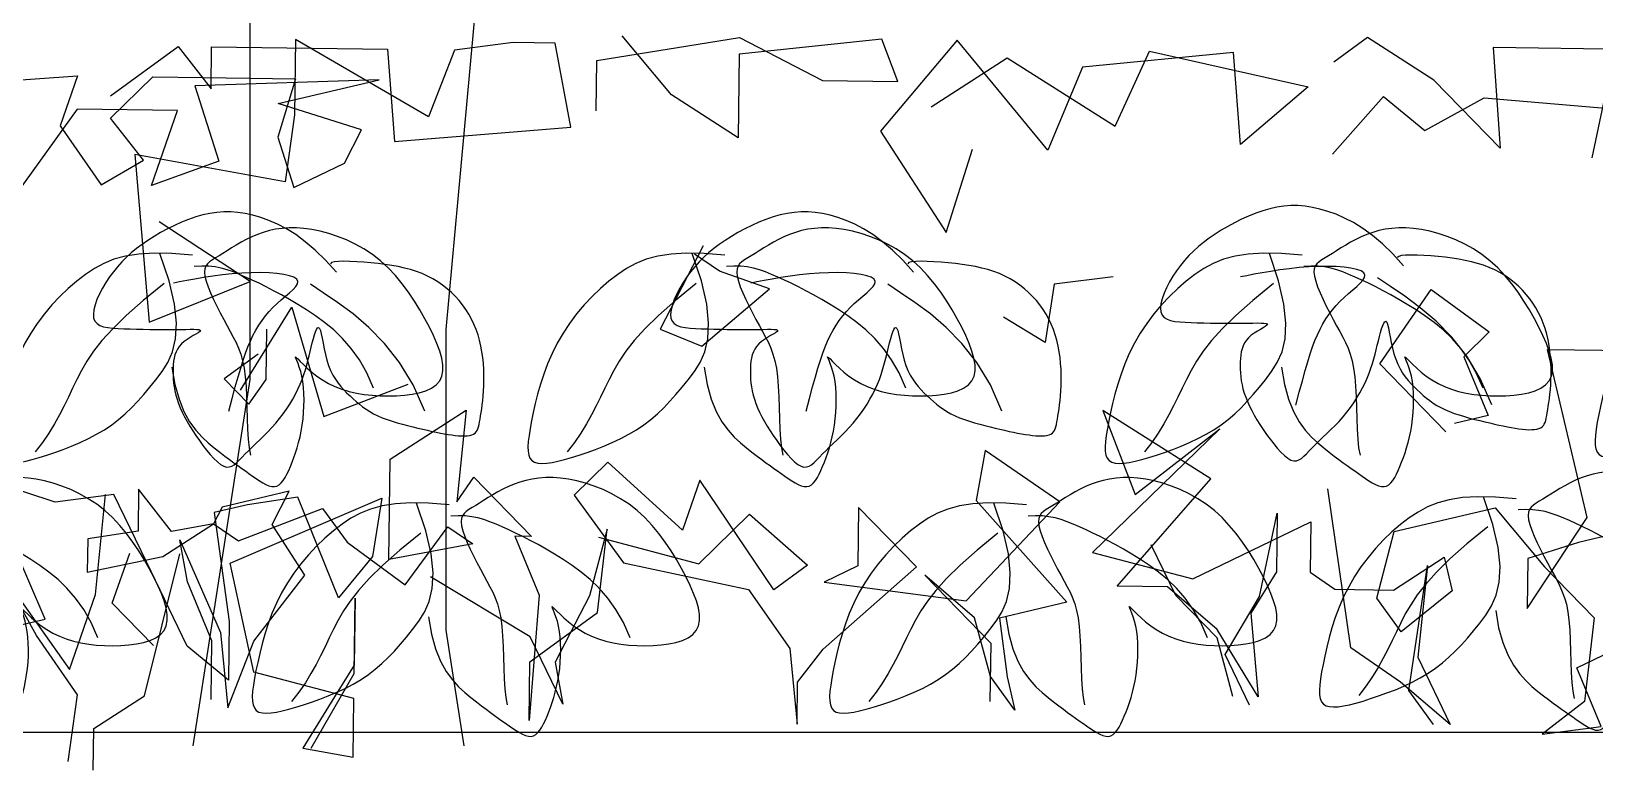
# Model space of a CAD drawing. Extents: x 941299 to 942979, y 2579300 to 2579597.
# Drawn here: x 941854.427 to 941857.415, y 2579503.725 to 2579505.139 of the extents above; entities that cross this region are included whole.
import ezdxf

# ---------------------------------------------------------------- set-up
doc = ezdxf.new("R2010")
doc.units = 0
doc.layers.get('0').update_dxf_attribs({"linetype": 'CONTINUOUS'})
for name, color, linetype in [('fz', 7, 'CONTINUOUS'), ('LH', 94, 'CONTINUOUS'), ('尺寸标注', 2, 'CONTINUOUS')]:
    doc.layers.add(name, color=color, linetype=linetype)

# ---------------------------------------------------------------- blocks, each defined once
blk = doc.blocks.new('LIM43')
at = {"color": 98}
for p, q in [((942284.4114, 2579500.6716), (942284.5407, 2579500.7657)), ((942284.5407, 2579500.7657), (942284.6036, 2579500.6849)), ((942284.6036, 2579500.6849), (942284.6047, 2579500.7649)), ((942284.6047, 2579500.7649), (942284.9407, 2579500.7603)), ((942284.7649, 2579500.7787), (942284.7629, 2579500.6348)), ((942285.019, 2579500.6313), (942284.7649, 2579500.7787)), ((942285.1809, 2579500.773), (942285.0687, 2579500.7585)), ((942285.2609, 2579500.7719), (942285.1809, 2579500.773)), ((942285.2907, 2579500.6116), (942285.2609, 2579500.7719)), ((942285.3405, 2579500.7388), (942285.6132, 2579500.7831)), ((942285.4836, 2579500.6729), (942285.3891, 2579500.7861)), ((942285.8852, 2579500.7793), (942285.6127, 2579500.7511)), ((942285.6132, 2579500.7831), (942285.7721, 2579500.7009)), ((942286.0292, 2579500.7774), (942285.8828, 2579500.6035)), ((942285.9161, 2579500.699), (942285.8852, 2579500.7793)), ((942286.2023, 2579500.5672), (942286.0292, 2579500.7774)), ((942286.8134, 2579500.7827), (942286.7487, 2579500.7356)), ((942286.9403, 2579500.701), (942286.8134, 2579500.7827)), ((942284.9407, 2579500.7603), (942284.9543, 2579500.5842)), ((942285.0687, 2579500.7585), (942285.019, 2579500.6313)), ((942285.3392, 2579500.6429), (942285.3405, 2579500.7388)), ((942285.6127, 2579500.7511), (942285.6105, 2579500.5912)), ((942285.9794, 2579500.6501), (942286.1247, 2579500.7441)), ((942286.1247, 2579500.7441), (942286.331, 2579500.6134)), ((942286.557, 2579500.7542), (942286.2685, 2579500.7261)), ((942286.331, 2579500.6134), (942286.397, 2579500.7564)), ((942286.397, 2579500.7564), (942286.7001, 2579500.6883)), ((942286.5706, 2579500.5781), (942286.557, 2579500.7542)), ((942287.3732, 2579500.759), (942287.0532, 2579500.7634)), ((942287.0532, 2579500.7634), (942287.0666, 2579500.5713)), ((942288.5252, 2579500.7433), (942288.7175, 2579500.7566)), ((942288.7175, 2579500.7566), (942288.6841, 2579500.6612)), ((942288.7804, 2579500.6758), (942288.8615, 2579500.7547)), ((942288.8615, 2579500.7547), (942288.9575, 2579500.7534)), ((942289.2935, 2579500.7488), (942288.9412, 2579500.7376)), ((942288.9412, 2579500.7376), (942288.9873, 2579500.5931)), ((942288.9575, 2579500.7534), (942289.1335, 2579500.751)), ((942289.1335, 2579500.751), (942289.0999, 2579500.6395)), ((942289.1008, 2579500.7034), (942289.2935, 2579500.7488)), ((942286.2685, 2579500.7261), (942286.2023, 2579500.5672)), ((942287.2424, 2579500.5529), (942287.2765, 2579500.7124)), ((942285.7721, 2579500.7009), (942285.9161, 2579500.699)), ((942286.7001, 2579500.6883), (942286.5706, 2579500.5781)), ((942287.0666, 2579500.5713), (942286.9403, 2579500.701)), ((942288.7166, 2579500.6927), (942288.6024, 2579500.5344)), ((942288.9086, 2579500.6901), (942288.7166, 2579500.6927)), ((942288.8433, 2579500.595), (942288.7804, 2579500.6758)), ((942288.8586, 2579500.5469), (942288.9086, 2579500.6901)), ((942289.2602, 2579500.6533), (942289.1008, 2579500.7034)), ((942285.6105, 2579500.5912), (942285.4836, 2579500.6729)), ((942286.7463, 2579500.5597), (942286.8439, 2579500.6703)), ((942286.8439, 2579500.6703), (942286.923, 2579500.6053)), ((942286.923, 2579500.6053), (942287.0359, 2579500.6677)), ((942287.0359, 2579500.6677), (942287.4835, 2579500.6296)), ((942288.6841, 2579500.6612), (942288.7626, 2579500.5482)), ((942289.2273, 2579500.5898), (942289.2602, 2579500.6533)), ((942284.7629, 2579500.6348), (942284.7452, 2579500.5071)), ((942289.0999, 2579500.6395), (942289.1306, 2579500.5431)), ((942284.9543, 2579500.5842), (942285.2907, 2579500.6116)), ((942285.8828, 2579500.6035), (942286.0081, 2579500.4099)), ((942288.7626, 2579500.5482), (942288.8433, 2579500.595)), ((942288.9873, 2579500.5931), (942288.8586, 2579500.5469)), ((942289.1306, 2579500.5431), (942289.2273, 2579500.5898)), ((942284.7452, 2579500.5071), (942284.4578, 2579500.559)), ((942284.4578, 2579500.559), (942284.4855, 2579500.2389)), ((942286.0081, 2579500.4099), (942286.0583, 2579500.5691)), ((942284.6786, 2579500.3162), (942284.5041, 2579500.4305)), ((942285.5437, 2579500.3843), (942285.4615, 2579500.2255)), ((942285.575, 2579500.3359), (942285.5275, 2579500.3685)), ((942285.6706, 2579500.3026), (942285.575, 2579500.3359)), ((942286.3271, 2579500.3256), (942286.2148, 2579500.3112)), ((942284.4855, 2579500.2389), (942284.6786, 2579500.3162)), ((942285.5411, 2579500.1925), (942285.6706, 2579500.3026)), ((942286.2148, 2579500.3112), (942286.1973, 2579500.1995)), ((942286.8369, 2579500.1588), (942286.9349, 2579500.3013)), ((942286.9349, 2579500.3013), (942287.0458, 2579500.2199)), ((942284.6597, 2579500.1086), (942284.7579, 2579500.2671)), ((942284.7579, 2579500.2671), (942284.8191, 2579500.0584)), ((942289.0776, 2579500.1761), (942289.0789, 2579500.272)), ((942286.1973, 2579500.1995), (942286.118, 2579500.2485)), ((942285.4615, 2579500.2255), (942285.5411, 2579500.1925)), ((942287.0458, 2579500.2199), (942286.9971, 2579500.1726)), ((942289.0623, 2579500.2243), (942288.9976, 2579500.1772)), ((942286.9971, 2579500.1726), (942287.0436, 2579500.06)), ((942287.1573, 2579500.1864), (942287.4613, 2579500.1822)), ((942287.233, 2579499.8656), (942287.1573, 2579500.1864)), ((942288.9976, 2579500.1772), (942289.0449, 2579500.1286)), ((942289.0449, 2579500.1286), (942289.0776, 2579500.1761)), ((942286.9631, 2579500.0291), (942286.8369, 2579500.1588)), ((942284.8191, 2579500.0584), (942284.98, 2579500.1202)), ((942284.946, 2579499.9767), (942285.0913, 2579500.0707)), ((942285.0913, 2579500.0707), (942285.0729, 2579499.8951)), ((942286.5138, 2579499.9393), (942286.3076, 2579500.0701)), ((942286.3076, 2579500.0701), (942286.3694, 2579499.9093)), ((942287.0436, 2579500.06), (942286.9794, 2579500.0449)), ((942286.5311, 2579500.035), (942286.2878, 2579499.7985)), ((942286.3694, 2579499.9093), (942286.5311, 2579500.035)), ((942288.6743, 2579499.9418), (942288.4194, 2579500.0252)), ((942286.0825, 2579499.9932), (942286.0652, 2579499.8975)), ((942286.2252, 2579499.8953), (942286.0825, 2579499.9932)), ((942284.9434, 2579499.7849), (942284.946, 2579499.9767)), ((942285.362, 2579499.9711), (942285.2971, 2579499.908)), ((942285.5043, 2579499.8412), (942285.362, 2579499.9711)), ((942285.0729, 2579499.8951), (942285.1056, 2579499.9426)), ((942285.1056, 2579499.9426), (942285.216, 2579499.8292)), ((942285.5376, 2579499.9367), (942285.5043, 2579499.8412)), ((942285.6787, 2579499.7269), (942285.5376, 2579499.9367)), ((942286.335, 2579499.7339), (942286.5138, 2579499.9393)), ((942288.7865, 2579499.9562), (942288.6743, 2579499.9418)), ((942288.7519, 2579499.7649), (942288.7705, 2579499.9565)), ((942288.8488, 2579499.8275), (942288.7865, 2579499.9562)), ((942289.0423, 2579499.9368), (942288.9781, 2579499.9216)), ((942289.0088, 2579499.8253), (942289.2985, 2579499.9492)), ((942289.1385, 2579499.9514), (942289.0423, 2579499.9368)), ((942289.2159, 2579499.7585), (942289.1385, 2579499.9514)), ((942289.2985, 2579499.9492), (942289.281, 2579499.8376)), ((942284.4651, 2579499.9194), (942284.464, 2579499.8394)), ((942284.528, 2579499.8386), (942284.4651, 2579499.9194)), ((942284.7531, 2579499.9154), (942284.6247, 2579499.8852)), ((942284.7202, 2579499.8519), (942284.7531, 2579499.9154)), ((942285.2971, 2579499.908), (942285.3914, 2579499.7788)), ((942286.7815, 2579499.6159), (942286.7376, 2579499.9203)), ((942288.9781, 2579499.9216), (942289.0073, 2579499.7134)), ((942284.6247, 2579499.8852), (942284.6082, 2579499.8534)), ((942284.6558, 2579499.8208), (942284.8167, 2579499.8826)), ((942284.8167, 2579499.8826), (942284.8638, 2579499.818)), ((942285.5354, 2579499.7768), (942285.6327, 2579499.8714)), ((942285.6327, 2579499.8714), (942285.7434, 2579499.774)), ((942285.8409, 2579499.8846), (942285.8394, 2579499.7727)), ((942285.9514, 2579499.7711), (942285.8409, 2579499.8846)), ((942286.0465, 2579499.7059), (942286.2252, 2579499.8953)), ((942286.0652, 2579499.8975), (942286.2385, 2579499.7033)), ((942286.6068, 2579499.7142), (942286.6409, 2579499.8736)), ((942286.6409, 2579499.8736), (942286.6394, 2579499.7617)), ((942286.8645, 2579499.8386), (942287.0572, 2579499.8839)), ((942287.0572, 2579499.8839), (942287.1517, 2579499.7707)), ((942284.464, 2579499.8394), (942284.3678, 2579499.8248)), ((942284.5114, 2579499.7908), (942284.6082, 2579499.8534)), ((942284.6082, 2579499.8534), (942284.528, 2579499.8386)), ((942284.6082, 2579499.8534), (942284.6558, 2579499.8208)), ((942284.7829, 2579499.7551), (942284.7202, 2579499.8519)), ((942284.9747, 2579499.7365), (942285.0563, 2579499.8473)), ((942285.0563, 2579499.8473), (942285.1038, 2579499.8147)), ((942285.3603, 2579499.8432), (942285.3265, 2579499.7157)), ((942285.3421, 2579499.6835), (942285.3603, 2579499.8432)), ((942286.4792, 2579499.7479), (942286.7047, 2579499.8568)), ((942286.7047, 2579499.8568), (942286.7034, 2579499.7609)), ((942286.8308, 2579499.7112), (942286.8645, 2579499.8386)), ((942287.1186, 2579499.6912), (942287.233, 2579499.8656)), ((942287.3447, 2579499.848), (942287.2163, 2579499.8178)), ((942288.6553, 2579499.7182), (942288.5932, 2579499.863)), ((942288.7837, 2579499.7484), (942288.817, 2579499.8439)), ((942288.8453, 2579499.5717), (942288.913, 2579499.8426)), ((942284.3678, 2579499.8248), (942284.3669, 2579499.7608)), ((942284.5587, 2579499.7422), (942284.5438, 2579499.8224)), ((942284.5438, 2579499.8224), (942284.6214, 2579499.6454)), ((942284.8638, 2579499.818), (942284.9747, 2579499.7365)), ((942285.1038, 2579499.8147), (942284.9434, 2579499.7849)), ((942285.216, 2579499.8292), (942285.184, 2579499.8296)), ((942285.184, 2579499.8296), (942285.2305, 2579499.717)), ((942285.344, 2579499.8274), (942285.5354, 2579499.7768)), ((942286.4468, 2579499.7164), (942286.4001, 2579499.813)), ((942287.2163, 2579499.8178), (942287.1199, 2579499.7872)), ((942288.9266, 2579499.6665), (942288.8488, 2579499.8275)), ((942289.054, 2579499.6168), (942289.0088, 2579499.8253)), ((942289.281, 2579499.8376), (942289.2159, 2579499.7585)), ((942284.3669, 2579499.7608), (942284.5114, 2579499.7908)), ((942285.3914, 2579499.7788), (942285.6307, 2579499.7276)), ((942286.2878, 2579499.7985), (942286.4792, 2579499.7479)), ((942286.863, 2579499.7267), (942286.9599, 2579499.7893)), ((942286.9599, 2579499.7893), (942286.975, 2579499.7252)), ((942287.1199, 2579499.7872), (942287.1186, 2579499.6912)), ((942288.6388, 2579499.6865), (942288.5763, 2579499.7992)), ((942288.5763, 2579499.7992), (942288.7019, 2579499.6216)), ((942284.6852, 2579499.6286), (942284.7829, 2579499.7551)), ((942285.2134, 2579499.6373), (942285.0229, 2579499.7518)), ((942285.7434, 2579499.774), (942285.6787, 2579499.7269)), ((942285.7732, 2579499.6137), (942285.9514, 2579499.7711)), ((942285.8394, 2579499.7727), (942285.775, 2579499.7416)), ((942286.0621, 2579499.6737), (942285.9672, 2579499.7549)), ((942285.9672, 2579499.7549), (942286.0934, 2579499.6253)), ((942286.6394, 2579499.7617), (942286.5903, 2579499.6825)), ((942286.7034, 2579499.7609), (942286.751, 2579499.7282)), ((942286.8924, 2579499.5344), (942286.9276, 2579499.7738)), ((942286.9276, 2579499.7738), (942286.9092, 2579499.5982)), ((942287.1517, 2579499.7707), (942287.2463, 2579499.6735)), ((942288.7019, 2579499.6216), (942288.7519, 2579499.7649)), ((942289.246, 2579499.6142), (942289.2479, 2579499.7581)), ((942289.2479, 2579499.7581), (942289.2462, 2579499.6302)), ((942284.6052, 2579499.6296), (942284.5587, 2579499.7422)), ((942285.6307, 2579499.7276), (942285.7092, 2579499.6146)), ((942285.775, 2579499.7416), (942286.0465, 2579499.7059)), ((942286.431, 2579499.7326), (942286.335, 2579499.7339)), ((942286.5259, 2579499.6514), (942286.431, 2579499.7326)), ((942286.751, 2579499.7282), (942286.863, 2579499.7267)), ((942286.975, 2579499.7252), (942286.8779, 2579499.6466)), ((942288.8626, 2579499.6674), (942288.7837, 2579499.7484)), ((942285.2305, 2579499.717), (942285.2112, 2579499.4775)), ((942285.3265, 2579499.7157), (942285.2608, 2579499.5887)), ((942286.2385, 2579499.7033), (942286.1101, 2579499.673)), ((942286.5257, 2579499.6354), (942286.4468, 2579499.7164)), ((942286.5412, 2579499.6032), (942286.6068, 2579499.7142)), ((942286.8779, 2579499.6466), (942286.8308, 2579499.7112)), ((942288.5268, 2579499.688), (942288.6553, 2579499.7182)), ((942289.0073, 2579499.7134), (942289.0057, 2579499.6015)), ((942285.2128, 2579499.5894), (942285.3421, 2579499.6835)), ((942286.0926, 2579499.5614), (942286.0621, 2579499.6737)), ((942286.1101, 2579499.673), (942286.1246, 2579499.5609)), ((942286.5903, 2579499.6825), (942286.6041, 2579499.5224)), ((942287.2463, 2579499.6735), (942287.2282, 2579499.5139)), ((942288.7173, 2579499.5735), (942288.6388, 2579499.6865)), ((942289.0057, 2579499.6015), (942288.9266, 2579499.6665)), ((942284.6037, 2579499.5177), (942284.6052, 2579499.6296)), ((942284.6214, 2579499.6454), (942284.6354, 2579499.5013)), ((942285.2757, 2579499.5086), (942285.2134, 2579499.6373)), ((942286.5561, 2579499.523), (942286.5257, 2579499.6354)), ((942286.6041, 2579499.5224), (942286.5259, 2579499.6514)), ((942287.213, 2579499.578), (942287.3741, 2579499.6558)), ((942289.2462, 2579499.6302), (942289.1971, 2579499.5509)), ((942284.6354, 2579499.5013), (942284.6852, 2579499.6286)), ((942285.7092, 2579499.6146), (942285.7232, 2579499.4705)), ((942285.7243, 2579499.5504), (942285.7732, 2579499.6137)), ((942286.0934, 2579499.6253), (942286.0919, 2579499.5134)), ((942286.5879, 2579499.5066), (942286.5412, 2579499.6032)), ((942286.8766, 2579499.5506), (942286.7815, 2579499.6159)), ((942289.2453, 2579499.5662), (942289.054, 2579499.6168)), ((942289.164, 2579499.4714), (942289.246, 2579499.6142)), ((942285.2112, 2579499.4775), (942285.2128, 2579499.5894)), ((942285.2608, 2579499.5887), (942285.2757, 2579499.5086)), ((942286.9092, 2579499.5982), (942286.9715, 2579499.4694)), ((942287.2595, 2579499.4655), (942287.213, 2579499.578)), ((942288.6995, 2579499.4458), (942288.7173, 2579499.5735)), ((942288.7484, 2579499.5091), (942288.8453, 2579499.5717)), ((942285.7232, 2579499.4705), (942285.7243, 2579499.5504)), ((942286.1397, 2579499.4968), (942286.0926, 2579499.5614)), ((942286.1246, 2579499.5609), (942286.1397, 2579499.4968)), ((942286.9715, 2579499.4694), (942286.8766, 2579499.5506)), ((942289.1971, 2579499.5509), (942289.148, 2579499.4716)), ((942289.2438, 2579499.4543), (942289.2453, 2579499.5662)), ((942286.9395, 2579499.4698), (942286.8924, 2579499.5344)), ((942287.2282, 2579499.5139), (942287.1473, 2579499.451)), ((942288.7473, 2579499.4291), (942288.7484, 2579499.5091)), ((942287.1473, 2579499.451), (942287.2595, 2579499.4655)), ((942289.148, 2579499.4716), (942289.2438, 2579499.4543))]:
    blk.add_line(p, q, dxfattribs=at)
blk = doc.blocks.new('花')
at = {"layer": 'LH', "color": 12}
for p, q in [((0.5797, 0.4507), (0.5698, 0.4448)), ((0.5901, 0.4561), (0.5797, 0.4507)), ((0.6009, 0.461), (0.5901, 0.4561)), ((0.6123, 0.4652), (0.6009, 0.461)), ((0.6241, 0.4688), (0.6123, 0.4652)), ((0.6366, 0.4716), (0.6241, 0.4688)), ((0.6496, 0.4736), (0.6366, 0.4716)), ((0.6634, 0.4747), (0.6496, 0.4736)), ((0.6779, 0.4749), (0.6634, 0.4747)), ((0.6932, 0.4741), (0.6779, 0.4749)), ((0.7092, 0.4722), (0.6932, 0.4741)), ((0.7259, 0.4693), (0.7092, 0.4722)), ((0.7431, 0.4652), (0.7259, 0.4693)), ((0.7605, 0.4599), (0.7431, 0.4652)), ((0.7779, 0.4533), (0.7605, 0.4599)), ((0.7953, 0.4454), (0.7779, 0.4533)), ((0.5349, 0.4203), (0.5274, 0.4146)), ((0.5429, 0.4263), (0.5349, 0.4203)), ((0.5514, 0.4325), (0.5429, 0.4263)), ((0.5604, 0.4387), (0.5514, 0.4325)), ((0.5698, 0.4448), (0.5604, 0.4387)), ((0.8123, 0.4361), (0.7953, 0.4454)), ((0.8287, 0.4253), (0.8123, 0.4361)), ((0.8445, 0.4131), (0.8287, 0.4253)), ((-0.5567, 0.3892), (-0.5698, 0.3826)), ((-0.5435, 0.395), (-0.5567, 0.3892)), ((-0.5303, 0.4), (-0.5435, 0.395)), ((-0.5172, 0.4041), (-0.5303, 0.4)), ((-0.5041, 0.4071), (-0.5172, 0.4041)), ((-0.4909, 0.4092), (-0.5041, 0.4071)), ((-0.4776, 0.4103), (-0.4909, 0.4092)), ((-0.4639, 0.4103), (-0.4776, 0.4103)), ((-0.4498, 0.4093), (-0.4639, 0.4103)), ((-0.4351, 0.4072), (-0.4498, 0.4093)), ((-0.4197, 0.4041), (-0.4351, 0.4072)), ((-0.4036, 0.3998), (-0.4197, 0.4041)), ((-0.3867, 0.3941), (-0.4036, 0.3998)), ((-0.369, 0.3867), (-0.3867, 0.3941)), ((0.3425, 0.3937), (0.321, 0.3859)), ((0.3674, 0.3998), (0.3425, 0.3937)), ((0.3964, 0.4039), (0.3674, 0.3998)), ((0.4303, 0.4061), (0.3964, 0.4039)), ((0.4295, 0.3534), (0.4075, 0.4044)), ((0.47, 0.4062), (0.4303, 0.4061)), ((0.4996, 0.3924), (0.4969, 0.3877)), ((0.5035, 0.3966), (0.4996, 0.3924)), ((0.5084, 0.4007), (0.5035, 0.3966)), ((0.5141, 0.4049), (0.5084, 0.4007)), ((0.5205, 0.4095), (0.5141, 0.4049)), ((0.5274, 0.4146), (0.5205, 0.4095)), ((0.8595, 0.3996), (0.8445, 0.4131)), ((0.8738, 0.3851), (0.8595, 0.3996)), ((-0.6078, 0.3596), (-0.6196, 0.3512)), ((-0.5955, 0.3677), (-0.6078, 0.3596)), ((-0.5828, 0.3754), (-0.5955, 0.3677)), ((-0.5698, 0.3826), (-0.5828, 0.3754)), ((-0.3504, 0.3772), (-0.369, 0.3867)), ((-0.331, 0.3653), (-0.3504, 0.3772)), ((-0.3106, 0.3508), (-0.331, 0.3653)), ((0.2851, 0.3652), (0.2691, 0.3526)), ((0.3021, 0.3764), (0.2851, 0.3652)), ((0.321, 0.3859), (0.3021, 0.3764)), ((0.4891, 0.387), (0.4751, 0.385)), ((0.5023, 0.3878), (0.4891, 0.387)), ((0.4954, 0.3823), (0.4953, 0.3759)), ((0.4953, 0.3759), (0.4968, 0.3682)), ((0.4969, 0.3877), (0.4954, 0.3823)), ((0.4968, 0.3682), (0.5, 0.3591)), ((0.5, 0.3591), (0.5045, 0.3487)), ((0.5147, 0.3874), (0.5023, 0.3878)), ((0.5267, 0.3861), (0.5147, 0.3874)), ((0.5385, 0.3838), (0.5267, 0.3861)), ((0.5503, 0.3808), (0.5385, 0.3838)), ((0.5622, 0.3771), (0.5503, 0.3808)), ((0.5745, 0.373), (0.5622, 0.3771)), ((0.5875, 0.3683), (0.5745, 0.373)), ((0.601, 0.3633), (0.5875, 0.3683)), ((0.6152, 0.3577), (0.601, 0.3633)), ((0.8872, 0.3699), (0.8738, 0.3851)), ((0.8998, 0.3542), (0.8872, 0.3699)), ((-0.6414, 0.334), (-0.6512, 0.3253)), ((-0.6308, 0.3427), (-0.6414, 0.334)), ((-0.6196, 0.3512), (-0.6308, 0.3427)), ((-0.2893, 0.3332), (-0.3106, 0.3508)), ((-0.267, 0.3124), (-0.2893, 0.3332)), ((-0.2776, 0.3296), (-0.2796, 0.3273)), ((-0.2724, 0.3315), (-0.2776, 0.3296)), ((-0.2646, 0.333), (-0.2724, 0.3315)), ((-0.2545, 0.3341), (-0.2646, 0.333)), ((-0.2428, 0.3349), (-0.2545, 0.3341)), ((-0.2299, 0.3354), (-0.2428, 0.3349)), ((-0.2163, 0.3356), (-0.2299, 0.3354)), ((-0.2025, 0.3355), (-0.2163, 0.3356)), ((-0.1889, 0.3352), (-0.2025, 0.3355)), ((-0.1756, 0.3347), (-0.1889, 0.3352)), ((-0.1627, 0.3338), (-0.1756, 0.3347)), ((-0.1502, 0.3326), (-0.1627, 0.3338)), ((-0.1379, 0.3309), (-0.1502, 0.3326)), ((-0.1261, 0.3288), (-0.1379, 0.3309)), ((-0.1145, 0.3262), (-0.1261, 0.3288)), ((0.2535, 0.3385), (0.2384, 0.3231)), ((0.2691, 0.3526), (0.2535, 0.3385)), ((0.4201, 0.348), (0.3832, 0.3123)), ((0.4433, 0.3104), (0.4295, 0.3534)), ((0.5045, 0.3487), (0.5103, 0.3374)), ((0.5103, 0.3374), (0.5169, 0.3254)), ((0.63, 0.3515), (0.6152, 0.3577)), ((0.6454, 0.3448), (0.63, 0.3515)), ((0.6615, 0.3373), (0.6454, 0.3448)), ((0.6782, 0.3292), (0.6615, 0.3373)), ((0.6956, 0.3202), (0.6782, 0.3292)), ((0.9116, 0.3382), (0.8998, 0.3542)), ((0.9225, 0.3222), (0.9116, 0.3382)), ((-0.6691, 0.3072), (-0.6772, 0.2977)), ((-0.6605, 0.3163), (-0.6691, 0.3072)), ((-0.6512, 0.3253), (-0.6605, 0.3163)), ((-0.4114, 0.2993), (-0.4289, 0.2977)), ((-0.3949, 0.3002), (-0.4114, 0.2993)), ((-0.3799, 0.3003), (-0.3949, 0.3002)), ((-0.3666, 0.2996), (-0.3799, 0.3003)), ((-0.3555, 0.2981), (-0.3666, 0.2996)), ((-0.1034, 0.323), (-0.1145, 0.3262)), ((-0.0926, 0.3192), (-0.1034, 0.323)), ((-0.0822, 0.3148), (-0.0926, 0.3192)), ((-0.0723, 0.3098), (-0.0822, 0.3148)), ((-0.0627, 0.3043), (-0.0723, 0.3098)), ((-0.0535, 0.2983), (-0.0627, 0.3043)), ((0.2238, 0.3066), (0.21, 0.2891)), ((0.2384, 0.3231), (0.2238, 0.3066)), ((0.3832, 0.3123), (0.3533, 0.281)), ((0.45, 0.2744), (0.4433, 0.3104)), ((0.5169, 0.3254), (0.5242, 0.3132)), ((0.5242, 0.3132), (0.5318, 0.3009)), ((0.5318, 0.3009), (0.5395, 0.2889)), ((0.7136, 0.3104), (0.6956, 0.3202)), ((0.732, 0.2992), (0.7136, 0.3104)), ((0.7506, 0.2864), (0.732, 0.2992)), ((0.9325, 0.3065), (0.9225, 0.3222)), ((0.9415, 0.2913), (0.9325, 0.3065)), ((-0.6917, 0.2777), (-0.6983, 0.267)), ((-0.6847, 0.2879), (-0.6917, 0.2777)), ((-0.6772, 0.2977), (-0.6847, 0.2879)), ((-0.5503, 0.2725), (-0.5639, 0.2687)), ((-0.5352, 0.2765), (-0.5503, 0.2725)), ((-0.5189, 0.2807), (-0.5352, 0.2765)), ((-0.5016, 0.2848), (-0.5189, 0.2807)), ((-0.4836, 0.2888), (-0.5016, 0.2848)), ((-0.4653, 0.2923), (-0.4836, 0.2888)), ((-0.447, 0.2954), (-0.4653, 0.2923)), ((-0.4289, 0.2977), (-0.447, 0.2954)), ((-0.3469, 0.2958), (-0.3555, 0.2981)), ((-0.3528, 0.2656), (-0.3467, 0.2722)), ((-0.3413, 0.2926), (-0.3469, 0.2958)), ((-0.3467, 0.2722), (-0.342, 0.2784)), ((-0.342, 0.2784), (-0.3393, 0.2838)), ((-0.3389, 0.2886), (-0.3413, 0.2926)), ((-0.3393, 0.2838), (-0.3389, 0.2886)), ((-0.2887, 0.2709), (-0.3142, 0.2852)), ((-0.2597, 0.2546), (-0.2887, 0.2709)), ((-0.0448, 0.2918), (-0.0535, 0.2983)), ((-0.0365, 0.2849), (-0.0448, 0.2918)), ((-0.0287, 0.2775), (-0.0365, 0.2849)), ((-0.0214, 0.2698), (-0.0287, 0.2775)), ((-0.0145, 0.2617), (-0.0214, 0.2698)), ((0.1971, 0.2707), (0.1851, 0.2516)), ((0.21, 0.2891), (0.1971, 0.2707)), ((0.3533, 0.281), (0.3296, 0.2535)), ((0.4509, 0.2443), (0.45, 0.2744)), ((0.5395, 0.2889), (0.547, 0.2775)), ((0.547, 0.2775), (0.554, 0.2669)), ((0.7689, 0.2715), (0.7506, 0.2864)), ((0.7869, 0.254), (0.7689, 0.2715)), ((0.9494, 0.2767), (0.9415, 0.2913)), ((0.9559, 0.2627), (0.9494, 0.2767)), ((-0.7098, 0.2444), (-0.7146, 0.2331)), ((-0.7044, 0.2558), (-0.7098, 0.2444)), ((-0.6983, 0.267), (-0.7044, 0.2558)), ((-0.5639, 0.2687), (-0.5755, 0.2654)), ((-0.382, 0.2348), (-0.3749, 0.2429)), ((-0.3749, 0.2429), (-0.3674, 0.2508)), ((-0.3674, 0.2508), (-0.3598, 0.2584)), ((-0.3598, 0.2584), (-0.3528, 0.2656)), ((-0.2285, 0.2353), (-0.2597, 0.2546)), ((-0.0081, 0.2531), (-0.0145, 0.2617)), ((-0.0021, 0.2443), (-0.0081, 0.2531)), ((0.0033, 0.235), (-0.0021, 0.2443)), ((0.1851, 0.2516), (0.1743, 0.232)), ((0.3296, 0.2535), (0.311, 0.2291)), ((0.4471, 0.2192), (0.4509, 0.2443)), ((0.554, 0.2669), (0.5606, 0.2568)), ((0.5606, 0.2568), (0.5668, 0.2468)), ((0.5668, 0.2468), (0.5724, 0.2364)), ((0.8042, 0.2335), (0.7869, 0.254)), ((0.9608, 0.2496), (0.9559, 0.2627)), ((0.964, 0.2372), (0.9608, 0.2496)), ((-0.7212, 0.2114), (-0.7228, 0.2017)), ((-0.7184, 0.222), (-0.7212, 0.2114)), ((-0.7146, 0.2331), (-0.7184, 0.222)), ((-0.4008, 0.2084), (-0.395, 0.2175)), ((-0.395, 0.2175), (-0.3887, 0.2263)), ((-0.3887, 0.2263), (-0.382, 0.2348)), ((-0.1961, 0.2122), (-0.2285, 0.2353)), ((-0.1637, 0.1842), (-0.1961, 0.2122)), ((0.0082, 0.2254), (0.0033, 0.235)), ((0.0127, 0.2155), (0.0082, 0.2254)), ((0.0166, 0.2052), (0.0127, 0.2155)), ((0.1648, 0.2119), (0.1566, 0.1916)), ((0.1743, 0.232), (0.1648, 0.2119)), ((0.311, 0.2291), (0.2967, 0.2074)), ((0.4399, 0.198), (0.4471, 0.2192)), ((0.5724, 0.2364), (0.5775, 0.2253)), ((0.5775, 0.2253), (0.582, 0.2129)), ((0.582, 0.2129), (0.5861, 0.1991)), ((0.682, 0.2284), (0.682, 0.2291)), ((0.682, 0.2291), (0.6836, 0.2281)), ((0.6831, 0.2259), (0.682, 0.2284)), ((0.6852, 0.222), (0.6831, 0.2259)), ((0.6836, 0.2281), (0.6869, 0.2253)), ((0.688, 0.2166), (0.6852, 0.222)), ((0.6869, 0.2253), (0.6919, 0.221)), ((0.6911, 0.2099), (0.688, 0.2166)), ((0.6944, 0.202), (0.6911, 0.2099)), ((0.6919, 0.221), (0.6984, 0.2155)), ((0.6984, 0.2155), (0.7063, 0.2092)), ((0.7063, 0.2092), (0.7154, 0.2025)), ((0.8205, 0.2097), (0.8042, 0.2335)), ((0.8356, 0.182), (0.8205, 0.2097)), ((0.9605, 0.2062), (0.964, 0.2155)), ((0.9651, 0.2258), (0.964, 0.2372)), ((0.964, 0.2155), (0.9651, 0.2258)), ((-0.7228, 0.2017), (-0.723, 0.1931)), ((-0.723, 0.1931), (-0.7218, 0.1859)), ((-0.7218, 0.1859), (-0.7189, 0.1803)), ((-0.7189, 0.1803), (-0.7145, 0.1761)), ((-0.5539, 0.1785), (-0.5445, 0.1794)), ((-0.5445, 0.1794), (-0.5362, 0.1803)), ((-0.5362, 0.1803), (-0.5291, 0.1808)), ((-0.5291, 0.1808), (-0.5235, 0.1811)), ((-0.5235, 0.1811), (-0.5194, 0.181)), ((-0.5194, 0.181), (-0.517, 0.1804)), ((-0.517, 0.1804), (-0.5164, 0.1792)), ((-0.4157, 0.1784), (-0.4111, 0.1888)), ((-0.4111, 0.1888), (-0.4061, 0.1988)), ((-0.4061, 0.1988), (-0.4008, 0.2084)), ((-0.3015, 0.1739), (-0.3001, 0.1819)), ((-0.3001, 0.1819), (-0.2986, 0.1891)), ((-0.2986, 0.1891), (-0.297, 0.1952)), ((-0.297, 0.1952), (-0.2954, 0.2)), ((-0.2954, 0.2), (-0.2937, 0.203)), ((-0.2937, 0.203), (-0.2919, 0.2039)), ((-0.2919, 0.2039), (-0.29, 0.2024)), ((-0.29, 0.2024), (-0.288, 0.1984)), ((-0.288, 0.1984), (-0.2858, 0.1921)), ((-0.2858, 0.1921), (-0.2835, 0.184)), ((-0.2835, 0.184), (-0.2809, 0.1747)), ((-0.1322, 0.1503), (-0.1637, 0.1842)), ((0.02, 0.1945), (0.0166, 0.2052)), ((0.023, 0.1837), (0.02, 0.1945)), ((0.0254, 0.1727), (0.023, 0.1837)), ((0.1566, 0.1916), (0.1498, 0.1712)), ((0.2857, 0.1875), (0.277, 0.169)), ((0.2967, 0.2074), (0.2857, 0.1875)), ((0.42, 0.1633), (0.4305, 0.1797)), ((0.4305, 0.1797), (0.4399, 0.198)), ((0.4485, 0.19), (0.4569, 0.1573)), ((0.5861, 0.1991), (0.5896, 0.1832)), ((0.5896, 0.1832), (0.5926, 0.1651)), ((0.6974, 0.1929), (0.6944, 0.202)), ((0.7001, 0.1829), (0.6974, 0.1929)), ((0.7023, 0.1721), (0.7001, 0.1829)), ((0.7154, 0.2025), (0.7257, 0.1957)), ((0.7257, 0.1957), (0.737, 0.1893)), ((0.737, 0.1893), (0.7492, 0.1834)), ((0.7492, 0.1834), (0.762, 0.1786)), ((0.91, 0.1763), (0.9234, 0.1803)), ((0.9234, 0.1803), (0.9355, 0.1852)), ((0.9355, 0.1852), (0.9459, 0.1911)), ((0.9459, 0.1911), (0.9544, 0.1981)), ((0.9544, 0.1981), (0.9605, 0.2062)), ((-0.7145, 0.1761), (-0.7087, 0.1731)), ((-0.7087, 0.1731), (-0.7016, 0.1713)), ((-0.7016, 0.1713), (-0.6933, 0.1703)), ((-0.6933, 0.1703), (-0.6839, 0.17)), ((-0.6839, 0.17), (-0.6736, 0.1701)), ((-0.6736, 0.1701), (-0.6625, 0.1706)), ((-0.6625, 0.1706), (-0.6506, 0.1712)), ((-0.6506, 0.1712), (-0.6383, 0.1719)), ((-0.6383, 0.1719), (-0.6256, 0.1727)), ((-0.6256, 0.1727), (-0.6128, 0.1735)), ((-0.6128, 0.1735), (-0.6001, 0.1744)), ((-0.6001, 0.1744), (-0.5877, 0.1754)), ((-0.5877, 0.1754), (-0.5757, 0.1764)), ((-0.5757, 0.1764), (-0.5644, 0.1774)), ((-0.5644, 0.1774), (-0.5539, 0.1785)), ((-0.5504, 0.1509), (-0.5543, 0.1457)), ((-0.5457, 0.1558), (-0.5504, 0.1509)), ((-0.5404, 0.1604), (-0.5457, 0.1558)), ((-0.5348, 0.1647), (-0.5404, 0.1604)), ((-0.5294, 0.1686), (-0.5348, 0.1647)), ((-0.5245, 0.1721), (-0.5294, 0.1686)), ((-0.5204, 0.175), (-0.5245, 0.1721)), ((-0.5176, 0.1774), (-0.5204, 0.175)), ((-0.5164, 0.1792), (-0.5176, 0.1774)), ((-0.4272, 0.1434), (-0.4236, 0.1558)), ((-0.4236, 0.1558), (-0.4198, 0.1674)), ((-0.4198, 0.1674), (-0.4157, 0.1784)), ((-0.3056, 0.1482), (-0.3042, 0.1569)), ((-0.3042, 0.1569), (-0.3029, 0.1655)), ((-0.3029, 0.1655), (-0.3015, 0.1739)), ((-0.2809, 0.1747), (-0.278, 0.1644)), ((-0.278, 0.1644), (-0.2747, 0.1537)), ((-0.2747, 0.1537), (-0.2711, 0.1431)), ((-0.1029, 0.1097), (-0.1322, 0.1503)), ((0.0275, 0.1617), (0.0254, 0.1727)), ((0.0291, 0.1507), (0.0275, 0.1617)), ((0.0304, 0.1399), (0.0291, 0.1507)), ((0.1441, 0.1509), (0.1395, 0.1311)), ((0.1498, 0.1712), (0.1441, 0.1509)), ((0.2696, 0.1513), (0.2628, 0.1338)), ((0.277, 0.169), (0.2696, 0.1513)), ((0.4096, 0.1478), (0.42, 0.1633)), ((0.4569, 0.1573), (0.4671, 0.1299)), ((0.5926, 0.1651), (0.5952, 0.1453)), ((0.704, 0.1607), (0.7023, 0.1721)), ((0.7053, 0.1487), (0.704, 0.1607)), ((0.762, 0.1786), (0.7756, 0.1747)), ((0.7756, 0.1747), (0.7896, 0.1717)), ((0.7896, 0.1717), (0.8042, 0.1696)), ((0.8042, 0.1696), (0.8191, 0.1684)), ((0.8191, 0.1684), (0.8343, 0.1679)), ((0.8343, 0.1679), (0.8496, 0.1682)), ((0.8496, 0.1682), (0.8651, 0.1692)), ((0.8651, 0.1692), (0.8805, 0.1708)), ((0.8805, 0.1708), (0.8956, 0.1732)), ((0.8956, 0.1732), (0.91, 0.1763)), ((-0.5621, 0.1228), (-0.5626, 0.1166)), ((-0.5611, 0.1289), (-0.5621, 0.1228)), ((-0.5595, 0.1347), (-0.5611, 0.1289)), ((-0.5573, 0.1403), (-0.5595, 0.1347)), ((-0.5543, 0.1457), (-0.5573, 0.1403)), ((-0.4339, 0.1144), (-0.4305, 0.1297)), ((-0.4305, 0.1297), (-0.4272, 0.1434)), ((-0.3127, 0.112), (-0.3105, 0.1212)), ((-0.3105, 0.1212), (-0.3087, 0.1303)), ((-0.3087, 0.1303), (-0.3071, 0.1393)), ((-0.3071, 0.1393), (-0.3056, 0.1482)), ((-0.2711, 0.1431), (-0.2669, 0.1331)), ((-0.2669, 0.1331), (-0.2623, 0.1239)), ((-0.2623, 0.1239), (-0.2572, 0.1156)), ((0.0313, 0.1293), (0.0304, 0.1399)), ((0.0319, 0.1191), (0.0313, 0.1293)), ((0.1395, 0.1311), (0.1357, 0.1118)), ((0.2628, 0.1338), (0.2561, 0.1163)), ((0.3887, 0.1192), (0.3992, 0.1331)), ((0.3992, 0.1331), (0.4096, 0.1478)), ((0.4671, 0.1299), (0.4785, 0.1072)), ((0.5952, 0.1453), (0.5976, 0.1247)), ((0.5976, 0.1247), (0.5999, 0.1039)), ((0.7061, 0.1365), (0.7053, 0.1487)), ((0.7065, 0.1242), (0.7061, 0.1365)), ((0.7064, 0.112), (0.7065, 0.1242)), ((-0.5626, 0.1166), (-0.5627, 0.1101)), ((-0.5627, 0.1101), (-0.5625, 0.1035)), ((-0.5625, 0.1035), (-0.5621, 0.0967)), ((-0.5621, 0.0967), (-0.5614, 0.0897)), ((-0.5614, 0.0897), (-0.5605, 0.0825)), ((-0.4411, 0.0775), (-0.4374, 0.0971)), ((-0.4374, 0.0971), (-0.4339, 0.1144)), ((-0.3216, 0.0832), (-0.3181, 0.0929)), ((-0.3181, 0.0929), (-0.3152, 0.1025)), ((-0.3152, 0.1025), (-0.3127, 0.112)), ((-0.2572, 0.1156), (-0.2517, 0.108)), ((-0.2517, 0.108), (-0.246, 0.1012)), ((-0.246, 0.1012), (-0.24, 0.0949)), ((-0.24, 0.0949), (-0.2338, 0.0891)), ((-0.0767, 0.0613), (-0.1029, 0.1097)), ((0.0323, 0.1094), (0.0319, 0.1191)), ((0.032, 0.083), (0.0322, 0.0913)), ((0.0322, 0.0913), (0.0324, 0.1001)), ((0.0324, 0.1001), (0.0323, 0.1094)), ((0.1327, 0.0934), (0.1303, 0.076)), ((0.1357, 0.1118), (0.1327, 0.0934)), ((0.2492, 0.0987), (0.2418, 0.081)), ((0.2561, 0.1163), (0.2492, 0.0987)), ((0.3553, 0.0816), (0.3669, 0.0935)), ((0.3669, 0.0935), (0.378, 0.106)), ((0.378, 0.106), (0.3887, 0.1192)), ((0.4785, 0.1072), (0.4909, 0.0886)), ((0.5999, 0.1039), (0.6024, 0.0837)), ((0.7049, 0.0884), (0.7059, 0.1)), ((0.7059, 0.1), (0.7064, 0.112)), ((-0.5605, 0.0825), (-0.5592, 0.0752)), ((-0.5592, 0.0752), (-0.5576, 0.0678)), ((-0.5576, 0.0678), (-0.5555, 0.0603)), ((-0.5555, 0.0603), (-0.553, 0.0526)), ((-0.4452, 0.0553), (-0.4411, 0.0775)), ((-0.3347, 0.0534), (-0.3299, 0.0634)), ((-0.3299, 0.0634), (-0.3255, 0.0733)), ((-0.3255, 0.0733), (-0.3216, 0.0832)), ((-0.2338, 0.0891), (-0.2276, 0.0837)), ((-0.2276, 0.0837), (-0.2213, 0.0785)), ((-0.2213, 0.0785), (-0.215, 0.0735)), ((-0.215, 0.0735), (-0.2087, 0.0688)), ((-0.2087, 0.0688), (-0.2022, 0.0642)), ((-0.2022, 0.0642), (-0.1956, 0.0598)), ((-0.1956, 0.0598), (-0.1886, 0.0557)), ((0.0301, 0.0553), (0.0306, 0.0614)), ((0.0306, 0.0614), (0.0311, 0.068)), ((0.0311, 0.068), (0.0316, 0.0753)), ((0.0316, 0.0753), (0.032, 0.083)), ((0.1284, 0.0599), (0.1269, 0.0452)), ((0.1303, 0.076), (0.1284, 0.0599)), ((0.2336, 0.063), (0.2243, 0.0446)), ((0.2418, 0.081), (0.2336, 0.063)), ((0.3157, 0.0498), (0.3298, 0.0598)), ((0.3298, 0.0598), (0.343, 0.0704)), ((0.343, 0.0704), (0.3553, 0.0816)), ((0.4909, 0.0886), (0.5039, 0.0735)), ((0.5039, 0.0735), (0.5169, 0.0613)), ((0.5169, 0.0613), (0.5297, 0.0512)), ((0.6024, 0.0837), (0.6051, 0.0649)), ((0.6051, 0.0649), (0.6083, 0.0483)), ((0.6997, 0.0561), (0.7018, 0.0664)), ((0.7018, 0.0664), (0.7035, 0.0772)), ((0.7035, 0.0772), (0.7049, 0.0884)), ((-0.553, 0.0526), (-0.55, 0.0448)), ((-0.55, 0.0448), (-0.5465, 0.0369)), ((-0.5465, 0.0369), (-0.5425, 0.0289)), ((-0.4497, 0.0301), (-0.4452, 0.0553)), ((-0.3517, 0.0243), (-0.3456, 0.0338)), ((-0.3456, 0.0338), (-0.34, 0.0436)), ((-0.34, 0.0436), (-0.3347, 0.0534)), ((-0.1886, 0.0557), (-0.1813, 0.0518)), ((-0.1813, 0.0518), (-0.1735, 0.0483)), ((-0.1735, 0.0483), (-0.1652, 0.045)), ((-0.1652, 0.045), (-0.1563, 0.0421)), ((-0.1563, 0.0421), (-0.1469, 0.0394)), ((-0.1469, 0.0394), (-0.1371, 0.0371)), ((-0.1371, 0.0371), (-0.1271, 0.0349)), ((-0.1271, 0.0349), (-0.1169, 0.033)), ((-0.1169, 0.033), (-0.1068, 0.0312)), ((-0.1068, 0.0312), (-0.0968, 0.0296)), ((0.0228, 0.0277), (0.0248, 0.0302)), ((0.0248, 0.0302), (0.0264, 0.0331)), ((0.0264, 0.0331), (0.0276, 0.0365)), ((0.0276, 0.0365), (0.0285, 0.0404)), ((0.0285, 0.0404), (0.0291, 0.0448)), ((0.0291, 0.0448), (0.0296, 0.0498)), ((0.0296, 0.0498), (0.0301, 0.0553)), ((0.1258, 0.032), (0.1253, 0.0203)), ((0.1269, 0.0452), (0.1258, 0.032)), ((0.2243, 0.0446), (0.2137, 0.0259)), ((0.2701, 0.0232), (0.2856, 0.0315)), ((0.2856, 0.0315), (0.3009, 0.0403)), ((0.3009, 0.0403), (0.3157, 0.0498)), ((0.5297, 0.0512), (0.5418, 0.0427)), ((0.5418, 0.0427), (0.553, 0.0353)), ((0.553, 0.0353), (0.5633, 0.0287)), ((0.6083, 0.0483), (0.6121, 0.0346)), ((0.6925, 0.0279), (0.6951, 0.0368)), ((0.6951, 0.0368), (0.6975, 0.0462)), ((0.6975, 0.0462), (0.6997, 0.0561)), ((-0.5425, 0.0289), (-0.538, 0.0208)), ((-0.538, 0.0208), (-0.533, 0.0126)), ((-0.533, 0.0126), (-0.5275, 0.0043)), ((-0.5275, 0.0043), (-0.5215, -0.0042)), ((-0.3719, -0.0028), (-0.3649, 0.0059)), ((-0.3649, 0.0059), (-0.3581, 0.015)), ((-0.3581, 0.015), (-0.3517, 0.0243)), ((-0.0968, 0.0296), (-0.087, 0.0281)), ((-0.087, 0.0281), (-0.0776, 0.0267)), ((-0.0776, 0.0267), (-0.0685, 0.0254)), ((-0.0685, 0.0254), (-0.0598, 0.0242)), ((-0.0598, 0.0242), (-0.0514, 0.0232)), ((-0.0514, 0.0232), (-0.0434, 0.0222)), ((-0.0434, 0.0222), (-0.0357, 0.0214)), ((-0.0357, 0.0214), (-0.0283, 0.0208)), ((-0.0283, 0.0208), (-0.0213, 0.0204)), ((-0.0213, 0.0204), (-0.0145, 0.0201)), ((-0.0145, 0.0201), (-0.0082, 0.0201)), ((-0.0082, 0.0201), (-0.0022, 0.0202)), ((-0.0022, 0.0202), (0.0033, 0.0207)), ((0.0033, 0.0207), (0.0084, 0.0214)), ((0.0084, 0.0214), (0.0129, 0.0225)), ((0.0129, 0.0225), (0.0168, 0.0238)), ((0.0168, 0.0238), (0.0201, 0.0256)), ((0.0201, 0.0256), (0.0228, 0.0277)), ((0.1253, 0.0203), (0.1255, 0.0101)), ((0.1255, 0.0101), (0.1265, 0.0014)), ((0.1265, 0.0014), (0.1284, -0.0058)), ((0.2137, 0.0259), (0.2013, 0.0065)), ((0.2103, -0.0035), (0.2244, 0.0022)), ((0.2244, 0.0022), (0.2392, 0.0086)), ((0.2392, 0.0086), (0.2545, 0.0156)), ((0.2545, 0.0156), (0.2701, 0.0232)), ((0.5633, 0.0287), (0.5727, 0.0228)), ((0.5727, 0.0228), (0.5814, 0.0174)), ((0.5814, 0.0174), (0.5896, 0.0126)), ((0.5896, 0.0126), (0.5974, 0.008)), ((0.5974, 0.008), (0.6048, 0.0037)), ((0.6048, 0.0037), (0.6121, -0.0006)), ((0.6817, -0.0025), (0.6845, 0.0041)), ((0.6845, 0.0041), (0.6873, 0.0115)), ((0.6873, 0.0115), (0.6899, 0.0194)), ((0.6899, 0.0194), (0.6925, 0.0279)), ((-0.5215, -0.0042), (-0.5151, -0.0128)), ((-0.5151, -0.0128), (-0.5083, -0.0215)), ((-0.5083, -0.0215), (-0.501, -0.0304)), ((-0.3997, -0.0346), (-0.393, -0.0271)), ((-0.393, -0.0271), (-0.386, -0.0193)), ((-0.386, -0.0193), (-0.379, -0.0112)), ((-0.379, -0.0112), (-0.3719, -0.0028)), ((0.1284, -0.0058), (0.1313, -0.0115)), ((0.1313, -0.0115), (0.1354, -0.0157)), ((0.1354, -0.0157), (0.1407, -0.0184)), ((0.1407, -0.0184), (0.1473, -0.0196)), ((0.1473, -0.0196), (0.155, -0.0196)), ((0.155, -0.0196), (0.1639, -0.0183)), ((0.1639, -0.0183), (0.1739, -0.016)), ((0.1739, -0.016), (0.185, -0.0127)), ((0.185, -0.0127), (0.1971, -0.0085)), ((0.1971, -0.0085), (0.2103, -0.0035)), ((0.6121, -0.0006), (0.6193, -0.0049)), ((0.6193, -0.0049), (0.6263, -0.009)), ((0.6263, -0.009), (0.6332, -0.0129)), ((0.6332, -0.0129), (0.6399, -0.0162)), ((0.6399, -0.0162), (0.6462, -0.019)), ((0.6462, -0.019), (0.6522, -0.0209)), ((0.6522, -0.0209), (0.6578, -0.0218)), ((0.6578, -0.0218), (0.6628, -0.0215)), ((0.6628, -0.0215), (0.6674, -0.02)), ((0.6674, -0.02), (0.6715, -0.0172)), ((0.6715, -0.0172), (0.6752, -0.0133)), ((0.6752, -0.0133), (0.6786, -0.0084)), ((0.6786, -0.0084), (0.6817, -0.0025)), ((-0.501, -0.0304), (-0.4935, -0.0391)), ((-0.4935, -0.0391), (-0.4858, -0.0475)), ((-0.4858, -0.0475), (-0.4782, -0.0552)), ((-0.4782, -0.0552), (-0.4707, -0.0622)), ((-0.4219, -0.061), (-0.4171, -0.0551)), ((-0.4171, -0.0551), (-0.4119, -0.0486)), ((-0.4119, -0.0486), (-0.406, -0.0418)), ((-0.406, -0.0418), (-0.3997, -0.0346)), ((0.1159, -0.0585), (0.105, -0.0634)), ((0.1272, -0.0543), (0.1159, -0.0585)), ((0.139, -0.0507), (0.1272, -0.0543)), ((0.1515, -0.0479), (0.139, -0.0507)), ((0.1645, -0.0459), (0.1515, -0.0479)), ((0.1783, -0.0448), (0.1645, -0.0459)), ((0.1928, -0.0446), (0.1783, -0.0448)), ((0.2081, -0.0454), (0.1928, -0.0446)), ((0.2241, -0.0473), (0.2081, -0.0454)), ((0.2408, -0.0502), (0.2241, -0.0473)), ((0.258, -0.0543), (0.2408, -0.0502)), ((0.2754, -0.0596), (0.258, -0.0543)), ((0.2929, -0.0662), (0.2754, -0.0596)), ((-0.4707, -0.0622), (-0.4634, -0.068)), ((-0.4634, -0.068), (-0.4567, -0.0725)), ((-0.4567, -0.0725), (-0.4504, -0.0754)), ((-0.4504, -0.0754), (-0.4449, -0.0765)), ((-0.4449, -0.0765), (-0.4398, -0.0759)), ((-0.4398, -0.0759), (-0.4352, -0.0739)), ((-0.4352, -0.0739), (-0.4308, -0.0707)), ((-0.4308, -0.0707), (-0.4264, -0.0663)), ((-0.4264, -0.0663), (-0.4219, -0.061)), ((0.0663, -0.087), (0.0578, -0.0932)), ((0.0753, -0.0808), (0.0663, -0.087)), ((0.0847, -0.0747), (0.0753, -0.0808)), ((0.0946, -0.0688), (0.0847, -0.0747)), ((0.105, -0.0634), (0.0946, -0.0688)), ((0.3102, -0.0741), (0.2929, -0.0662)), ((0.3272, -0.0834), (0.3102, -0.0741)), ((0.3436, -0.0942), (0.3272, -0.0834)), ((-0.0887, -0.1156), (-0.1177, -0.1197)), ((-0.0548, -0.1134), (-0.0887, -0.1156)), ((-0.0555, -0.1661), (-0.0776, -0.1151)), ((-0.0151, -0.1133), (-0.0548, -0.1134)), ((0.0233, -0.1188), (0.0184, -0.1229)), ((0.029, -0.1146), (0.0233, -0.1188)), ((0.0354, -0.11), (0.029, -0.1146)), ((0.0423, -0.1049), (0.0354, -0.11)), ((0.0498, -0.0992), (0.0423, -0.1049)), ((0.0578, -0.0932), (0.0498, -0.0992)), ((0.3594, -0.1064), (0.3436, -0.0942)), ((0.3744, -0.1199), (0.3594, -0.1064)), ((-0.183, -0.1431), (-0.2, -0.1543)), ((-0.1641, -0.1336), (-0.183, -0.1431)), ((-0.1426, -0.1258), (-0.1641, -0.1336)), ((-0.1177, -0.1197), (-0.1426, -0.1258)), ((0.0041, -0.1325), (-0.0099, -0.1345)), ((0.0172, -0.1317), (0.0041, -0.1325)), ((0.0103, -0.1372), (0.0102, -0.1436)), ((0.0102, -0.1436), (0.0117, -0.1513)), ((0.0118, -0.1318), (0.0103, -0.1372)), ((0.0145, -0.1271), (0.0118, -0.1318)), ((0.0184, -0.1229), (0.0145, -0.1271)), ((0.0296, -0.1321), (0.0172, -0.1317)), ((0.0416, -0.1334), (0.0296, -0.1321)), ((0.0534, -0.1357), (0.0416, -0.1334)), ((0.0652, -0.1387), (0.0534, -0.1357)), ((0.0771, -0.1424), (0.0652, -0.1387)), ((0.0894, -0.1465), (0.0771, -0.1424)), ((0.1024, -0.1512), (0.0894, -0.1465)), ((0.3887, -0.1344), (0.3744, -0.1199)), ((0.4021, -0.1496), (0.3887, -0.1344)), ((-0.216, -0.1669), (-0.2316, -0.181)), ((-0.2, -0.1543), (-0.216, -0.1669)), ((-0.0649, -0.1715), (-0.1019, -0.2072)), ((-0.0418, -0.2091), (-0.0555, -0.1661)), ((0.0117, -0.1513), (0.0149, -0.1604)), ((0.0149, -0.1604), (0.0195, -0.1708)), ((0.0195, -0.1708), (0.0252, -0.1821)), ((0.1159, -0.1562), (0.1024, -0.1512)), ((0.1301, -0.1618), (0.1159, -0.1562)), ((0.1449, -0.168), (0.1301, -0.1618)), ((0.1603, -0.1747), (0.1449, -0.168)), ((0.1764, -0.1822), (0.1603, -0.1747)), ((0.4147, -0.1653), (0.4021, -0.1496)), ((0.4265, -0.1813), (0.4147, -0.1653)), ((-0.2467, -0.1964), (-0.2612, -0.2129)), ((-0.2316, -0.181), (-0.2467, -0.1964)), ((-0.1019, -0.2072), (-0.1318, -0.2385)), ((-0.0351, -0.2451), (-0.0418, -0.2091)), ((0.0252, -0.1821), (0.0318, -0.1941)), ((0.0318, -0.1941), (0.0391, -0.2063)), ((0.0391, -0.2063), (0.0467, -0.2186)), ((0.1932, -0.1903), (0.1764, -0.1822)), ((0.2105, -0.1993), (0.1932, -0.1903)), ((0.2285, -0.2091), (0.2105, -0.1993)), ((0.4374, -0.1973), (0.4265, -0.1813)), ((0.4474, -0.213), (0.4374, -0.1973)), ((-0.2751, -0.2304), (-0.288, -0.2488)), ((-0.2612, -0.2129), (-0.2751, -0.2304)), ((-0.1318, -0.2385), (-0.1555, -0.266)), ((0.0467, -0.2186), (0.0544, -0.2306)), ((0.0544, -0.2306), (0.0619, -0.242)), ((0.2469, -0.2203), (0.2285, -0.2091)), ((0.2655, -0.2331), (0.2469, -0.2203)), ((0.2838, -0.248), (0.2655, -0.2331)), ((0.4564, -0.2282), (0.4474, -0.213)), ((0.4643, -0.2428), (0.4564, -0.2282)), ((-0.3, -0.2679), (-0.3108, -0.2875)), ((-0.288, -0.2488), (-0.3, -0.2679)), ((-0.1555, -0.266), (-0.174, -0.2904)), ((-0.0342, -0.2752), (-0.0351, -0.2451)), ((0.0619, -0.242), (0.069, -0.2526)), ((0.069, -0.2526), (0.0756, -0.2627)), ((0.0756, -0.2627), (0.0817, -0.2727)), ((0.3018, -0.2655), (0.2838, -0.248)), ((0.3191, -0.286), (0.3018, -0.2655)), ((0.4708, -0.2568), (0.4643, -0.2428)), ((0.4758, -0.2699), (0.4708, -0.2568)), ((-0.3108, -0.2875), (-0.3203, -0.3076)), ((-0.174, -0.2904), (-0.1884, -0.3121)), ((-0.038, -0.3003), (-0.0342, -0.2752)), ((0.0817, -0.2727), (0.0873, -0.2831)), ((0.0873, -0.2831), (0.0924, -0.2942)), ((0.0924, -0.2942), (0.097, -0.3065)), ((0.1969, -0.2911), (0.197, -0.2904)), ((0.198, -0.2936), (0.1969, -0.2911)), ((0.197, -0.2904), (0.1985, -0.2914)), ((0.2001, -0.2975), (0.198, -0.2936)), ((0.1985, -0.2914), (0.2019, -0.2942)), ((0.2029, -0.3029), (0.2001, -0.2975)), ((0.2019, -0.2942), (0.2068, -0.2985)), ((0.2068, -0.2985), (0.2133, -0.304)), ((0.3354, -0.3098), (0.3191, -0.286)), ((0.4789, -0.2823), (0.4758, -0.2699)), ((0.48, -0.2937), (0.4789, -0.2823)), ((0.4789, -0.304), (0.48, -0.2937)), ((-0.3285, -0.3279), (-0.3353, -0.3483)), ((-0.3203, -0.3076), (-0.3285, -0.3279)), ((-0.1884, -0.3121), (-0.1994, -0.332)), ((-0.0546, -0.3398), (-0.0452, -0.3214)), ((-0.0452, -0.3214), (-0.038, -0.3003)), ((0.097, -0.3065), (0.101, -0.3204)), ((0.101, -0.3204), (0.1045, -0.3363)), ((0.206, -0.3096), (0.2029, -0.3029)), ((0.2093, -0.3175), (0.206, -0.3096)), ((0.2123, -0.3266), (0.2093, -0.3175)), ((0.215, -0.3366), (0.2123, -0.3266)), ((0.2133, -0.304), (0.2212, -0.3103)), ((0.2212, -0.3103), (0.2304, -0.317)), ((0.2304, -0.317), (0.2406, -0.3238)), ((0.2406, -0.3238), (0.2519, -0.3302)), ((0.3505, -0.3375), (0.3354, -0.3098)), ((0.4504, -0.3343), (0.4609, -0.3284)), ((0.4609, -0.3284), (0.4693, -0.3214)), ((0.4693, -0.3214), (0.4754, -0.3133)), ((0.4754, -0.3133), (0.4789, -0.304)), ((-0.3353, -0.3483), (-0.341, -0.3686)), ((-0.2081, -0.3505), (-0.2155, -0.3682)), ((-0.1994, -0.332), (-0.2081, -0.3505)), ((-0.0755, -0.3717), (-0.065, -0.3562)), ((-0.065, -0.3562), (-0.0546, -0.3398)), ((-0.0366, -0.3295), (-0.0282, -0.3622)), ((0.1045, -0.3363), (0.1075, -0.3544)), ((0.1075, -0.3544), (0.1101, -0.3742)), ((0.2172, -0.3474), (0.215, -0.3366)), ((0.2189, -0.3588), (0.2172, -0.3474)), ((0.2519, -0.3302), (0.2641, -0.3361)), ((0.2641, -0.3361), (0.2769, -0.3409)), ((0.2769, -0.3409), (0.2905, -0.3448)), ((0.2905, -0.3448), (0.3046, -0.3478)), ((0.3046, -0.3478), (0.3191, -0.3499)), ((0.3191, -0.3499), (0.334, -0.3511)), ((0.334, -0.3511), (0.3492, -0.3516)), ((0.3492, -0.3516), (0.3645, -0.3513)), ((0.3645, -0.3513), (0.38, -0.3503)), ((0.38, -0.3503), (0.3954, -0.3487)), ((0.3954, -0.3487), (0.4105, -0.3463)), ((0.4105, -0.3463), (0.4249, -0.3432)), ((0.4249, -0.3432), (0.4383, -0.3392)), ((0.4383, -0.3392), (0.4504, -0.3343)), ((-0.341, -0.3686), (-0.3456, -0.3884)), ((-0.2223, -0.3857), (-0.229, -0.4032)), ((-0.2155, -0.3682), (-0.2223, -0.3857)), ((-0.0963, -0.4003), (-0.0859, -0.3864)), ((-0.0859, -0.3864), (-0.0755, -0.3717)), ((-0.0282, -0.3622), (-0.018, -0.3896)), ((0.1101, -0.3742), (0.1125, -0.3948)), ((0.2202, -0.3708), (0.2189, -0.3588)), ((0.221, -0.383), (0.2202, -0.3708)), ((0.2214, -0.3953), (0.221, -0.383)), ((-0.3494, -0.4077), (-0.3524, -0.4261)), ((-0.3456, -0.3884), (-0.3494, -0.4077)), ((-0.229, -0.4032), (-0.2359, -0.4208)), ((-0.1182, -0.426), (-0.1071, -0.4135)), ((-0.1071, -0.4135), (-0.0963, -0.4003)), ((-0.018, -0.3896), (-0.0066, -0.4123)), ((-0.0066, -0.4123), (0.0058, -0.4309)), ((0.1125, -0.3948), (0.1148, -0.4156)), ((0.1148, -0.4156), (0.1173, -0.4358)), ((0.2208, -0.4195), (0.2213, -0.4075)), ((0.2213, -0.4075), (0.2214, -0.3953)), ((-0.3547, -0.4435), (-0.3567, -0.4596)), ((-0.3524, -0.4261), (-0.3547, -0.4435)), ((-0.2433, -0.4385), (-0.2515, -0.4565)), ((-0.2359, -0.4208), (-0.2433, -0.4385)), ((-0.1421, -0.4491), (-0.1298, -0.4379)), ((-0.1298, -0.4379), (-0.1182, -0.426)), ((0.0058, -0.4309), (0.0188, -0.446)), ((0.0188, -0.446), (0.0318, -0.4582)), ((0.1173, -0.4358), (0.12, -0.4546)), ((0.2167, -0.4531), (0.2184, -0.4423)), ((0.2184, -0.4423), (0.2198, -0.4311)), ((0.2198, -0.4311), (0.2208, -0.4195)), ((-0.3582, -0.4743), (-0.3593, -0.4875)), ((-0.3567, -0.4596), (-0.3582, -0.4743)), ((-0.2607, -0.4749), (-0.2714, -0.4936)), ((-0.2515, -0.4565), (-0.2607, -0.4749)), ((-0.1842, -0.4792), (-0.1694, -0.4697)), ((-0.1694, -0.4697), (-0.1553, -0.4597)), ((-0.1553, -0.4597), (-0.1421, -0.4491)), ((0.0318, -0.4582), (0.0446, -0.4683)), ((0.0446, -0.4683), (0.0568, -0.4768)), ((0.0568, -0.4768), (0.0679, -0.4842)), ((0.12, -0.4546), (0.1232, -0.4712)), ((0.1232, -0.4712), (0.127, -0.4849)), ((0.21, -0.4827), (0.2124, -0.4733)), ((0.2124, -0.4733), (0.2147, -0.4634)), ((0.2147, -0.4634), (0.2167, -0.4531)), ((-0.3593, -0.4875), (-0.3598, -0.4992)), ((-0.3598, -0.4992), (-0.3596, -0.5094)), ((-0.2714, -0.4936), (-0.2838, -0.513)), ((-0.2459, -0.5109), (-0.2306, -0.5039)), ((-0.2306, -0.5039), (-0.215, -0.4963)), ((-0.215, -0.4963), (-0.1995, -0.488)), ((-0.1995, -0.488), (-0.1842, -0.4792)), ((0.0679, -0.4842), (0.0782, -0.4908)), ((0.0782, -0.4908), (0.0876, -0.4967)), ((0.0876, -0.4967), (0.0963, -0.502)), ((0.0963, -0.502), (0.1045, -0.5069)), ((0.1045, -0.5069), (0.1123, -0.5115)), ((0.2022, -0.508), (0.2048, -0.5001)), ((0.2048, -0.5001), (0.2074, -0.4916)), ((0.2074, -0.4916), (0.21, -0.4827)), ((-0.3596, -0.5094), (-0.3586, -0.5181)), ((-0.3586, -0.5181), (-0.3567, -0.5253)), ((-0.3567, -0.5253), (-0.3538, -0.531)), ((-0.3538, -0.531), (-0.3497, -0.5352)), ((-0.3497, -0.5352), (-0.3444, -0.5379)), ((-0.3212, -0.5378), (-0.3112, -0.5355)), ((-0.3112, -0.5355), (-0.3001, -0.5322)), ((-0.3001, -0.5322), (-0.288, -0.528)), ((-0.288, -0.528), (-0.2748, -0.523)), ((-0.2748, -0.523), (-0.2607, -0.5173)), ((-0.2607, -0.5173), (-0.2459, -0.5109)), ((0.1123, -0.5115), (0.1197, -0.5158)), ((0.1197, -0.5158), (0.127, -0.5201)), ((0.127, -0.5201), (0.1342, -0.5244)), ((0.1342, -0.5244), (0.1412, -0.5285)), ((0.1412, -0.5285), (0.1481, -0.5324)), ((0.1481, -0.5324), (0.1548, -0.5357)), ((0.1548, -0.5357), (0.1611, -0.5385)), ((0.1823, -0.5395), (0.1864, -0.5367)), ((0.1864, -0.5367), (0.1901, -0.5328)), ((0.1901, -0.5328), (0.1935, -0.5279)), ((0.1935, -0.5279), (0.1966, -0.522)), ((0.1966, -0.522), (0.1994, -0.5154)), ((0.1994, -0.5154), (0.2022, -0.508)), ((-0.3444, -0.5379), (-0.3378, -0.5391)), ((-0.3378, -0.5391), (-0.3301, -0.5391)), ((-0.3301, -0.5391), (-0.3212, -0.5378)), ((0.1611, -0.5385), (0.1671, -0.5404)), ((0.1671, -0.5404), (0.1727, -0.5413)), ((0.1727, -0.5413), (0.1778, -0.541)), ((0.1778, -0.541), (0.1823, -0.5395))]:
    blk.add_line(p, q, dxfattribs=at)

msp = doc.modelspace()

# ---------------------------------------------------------------- linework, layer by layer
msp.add_line((941859.411, 2579503.79817), (941850.4634, 2579503.79817))
at = {"layer": 'LH'}
for points in [[(941854.84496, 2579505.19263), (941854.84496, 2579504.47263), (941854.73612, 2579503.77249)], [(941855.27696, 2579505.19263), (941855.21918, 2579504.56875), (941855.21918, 2579503.99365), (941855.25374, 2579503.77249)]]:
    msp.add_lwpolyline(points, dxfattribs=at)

# ---------------------------------------------------------------- block references
at = {"layer": 'fz'}
for p in [(-429.83277, 4.34383), (-434.20166, 4.29685)]:
    msp.add_blockref('LIM43', p, dxfattribs=at)
at = {"layer": '尺寸标注', "rotation": 355.230075429488}
for p in [(941857.28929, 2579504.3567), (941854.2333, 2579504.34474), (941855.25029, 2579504.34474), (941856.35334, 2579504.34474)]:
    msp.add_blockref('花', p, dxfattribs=at)

doc.saveas('drawing.dxf')
